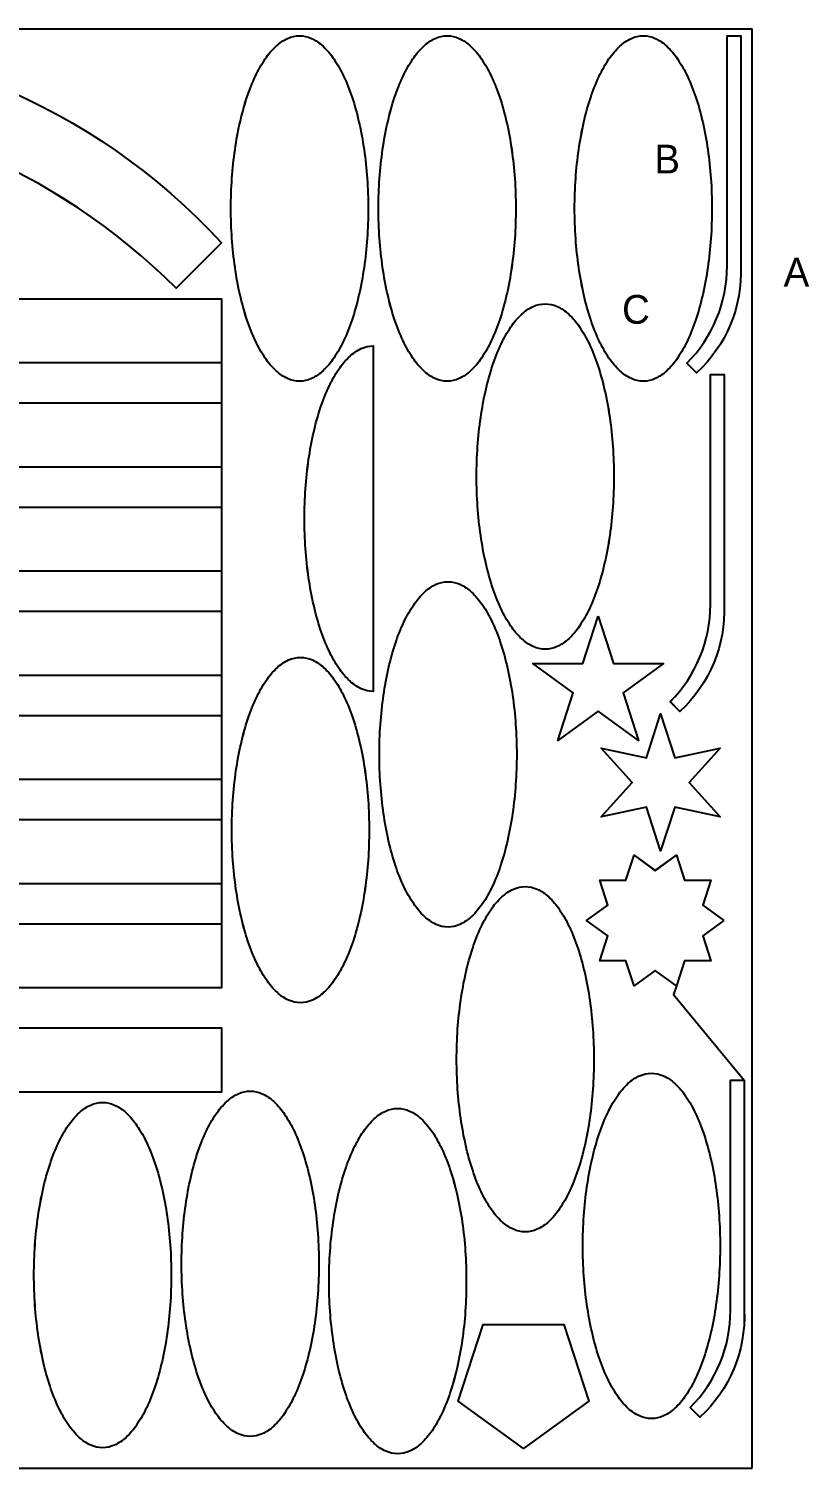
# Model space of a CAD drawing. Extents: x -15 to 2881, y 0 to 2050.
# Drawn here: x 1770 to 2881, y 0 to 2050 of the extents above; entities that cross this region are included whole.
import ezdxf

# ---------------------------------------------------------------- set-up
doc = ezdxf.new("R2010")
doc.units = 0
doc.header["$LTSCALE"] = 41
doc.styles.get("Standard").update_dxf_attribs({"font": 'txt', "height": 1})

msp = doc.modelspace()

# ---------------------------------------------------------------- linework, layer by layer
at = {"layer": 'BORDER_D0_T132.1_RK1_A0_W0_EM1'}
for points in [[(10, 2039.2), (1334.33, 2039.2, -0.220731), (2044.64, 1744.99), (1980.06, 1680.41, 0.198912), (1334.33, 1947.88), (10, 1947.88)], [(2784.04, 2040), (2784.04, 1712.08, -0.220731), (2721.06, 1560.03), (2707.24, 1573.85, 0.198912), (2764.49, 1712.08), (2764.49, 2040)], [(-14.7, 1868.36), (10, 1868.36), (74.57, 1932.94, 0.198912), (720.3, 1665.46), (2044.64, 1665.46), (2044.64, 1277.45), (720.3, 1277.45, -0.220731), (10, 1571.67), (74.57, 1636.24, 0.198912), (720.3, 1368.77), (2044.64, 1368.77), (2044.64, 980.76), (720.3, 980.76, -0.220731), (10, 1274.98), (74.57, 1339.55, 0.198912), (720.3, 1072.08), (2044.64, 1072.08), (2044.64, 684.07), (720.3, 684.07, -0.220731), (10, 978.28), (74.57, 1042.86, 0.198912), (720.3, 775.39), (2044.64, 775.39), (2044.64, 684.07)], [(2044.64, 1574.15), (720.3, 1574.15, -0.220731), (10, 1868.36)], [(2759.91, 780), (2729.7, 758.06), (2741.24, 722.55), (2703.91, 722.55), (2692.37, 687.04), (2688.28, 674.46), (2788.86, 552.65), (2788.86, 224.73, -0.220731), (2725.88, 72.68), (2712.05, 86.5, 0.198912), (2769.31, 224.73), (2769.31, 552.65)]]:
    msp.add_lwpolyline(points, format="xyb", dxfattribs=at)
for points in [[(2230.58, 1635.97, -0.02994), (2218.53, 1605.66, -0.039879), (2204.58, 1581.07, -0.056346), (2189.14, 1562.95, -0.081333), (2172.68, 1551.86, -0.106578), (2155.71, 1548.12, -0.106578), (2138.74, 1551.86, -0.081333), (2122.28, 1562.95, -0.056346), (2106.84, 1581.07, -0.039878), (2092.88, 1605.66, -0.02994), (2080.83, 1635.97, -0.023968), (2071.06, 1671.09, -0.020393), (2063.86, 1709.94, -0.01836), (2059.45, 1751.35, -0.017435), (2057.97, 1794.06, -0.017435), (2059.45, 1836.77, -0.01836), (2063.86, 1878.18, -0.020393), (2071.06, 1917.03, -0.023968), (2080.83, 1952.15, -0.02994), (2092.88, 1982.46, -0.039878), (2106.84, 2007.05, -0.056346), (2122.28, 2025.17, -0.081333), (2138.74, 2036.26, -0.106579), (2155.71, 2040, -0.106579), (2172.68, 2036.26, -0.081333), (2189.14, 2025.17, -0.056346), (2204.58, 2007.05, -0.039878), (2218.53, 1982.46, -0.02994), (2230.58, 1952.15, -0.023968), (2240.35, 1917.03, -0.020393), (2247.55, 1878.18, -0.01836), (2251.96, 1836.77, -0.017435), (2253.45, 1794.06, -0.017435), (2251.96, 1751.35, -0.01836), (2247.55, 1709.94, -0.020393), (2240.35, 1671.09, -0.023968), (2230.58, 1635.97)], [(2269.64, 1751.35, -0.017435), (2268.16, 1794.06, -0.017435), (2269.64, 1836.77, -0.01836), (2274.05, 1878.18, -0.020393), (2281.25, 1917.03, -0.023968), (2291.02, 1952.15, -0.02994), (2303.07, 1982.46, -0.039878), (2317.03, 2007.05, -0.056346), (2332.47, 2025.17, -0.081333), (2348.93, 2036.26, -0.106579), (2365.9, 2040, -0.10658), (2382.87, 2036.26, -0.081332), (2399.33, 2025.17, -0.056347), (2414.77, 2007.05, -0.039878), (2428.72, 1982.46, -0.02994), (2440.77, 1952.15, -0.023968), (2450.54, 1917.03, -0.020393), (2457.74, 1878.18, -0.01836), (2462.15, 1836.77, -0.017435), (2463.64, 1794.06, -0.017435), (2462.15, 1751.35, -0.01836), (2457.74, 1709.94, -0.020393), (2450.54, 1671.09, -0.023968), (2440.77, 1635.97, -0.029939), (2428.72, 1605.66, -0.039879), (2414.77, 1581.07, -0.056346), (2399.33, 1562.95, -0.081332), (2382.87, 1551.86, -0.10658), (2365.9, 1548.12, -0.106578), (2348.93, 1551.86, -0.081333), (2332.47, 1562.95, -0.056346), (2317.03, 1581.07, -0.039879), (2303.07, 1605.66, -0.02994), (2291.02, 1635.97, -0.023968), (2281.25, 1671.09, -0.020393), (2274.05, 1709.94, -0.01836), (2269.64, 1751.35)], [(2547.39, 1794.06, -0.017435), (2548.87, 1836.77, -0.01836), (2553.28, 1878.18, -0.020393), (2560.48, 1917.03, -0.023968), (2570.25, 1952.15, -0.02994), (2582.3, 1982.46, -0.039878), (2596.25, 2007.05, -0.056346), (2611.7, 2025.17, -0.081333), (2628.15, 2036.26, -0.106579), (2645.13, 2040, -0.106579), (2662.1, 2036.26, -0.081333), (2678.55, 2025.17, -0.056347), (2694, 2007.05, -0.039878), (2707.95, 1982.46, -0.02994), (2720, 1952.15, -0.023968), (2729.77, 1917.03, -0.020393), (2736.97, 1878.18, -0.01836), (2741.38, 1836.77, -0.017435), (2742.86, 1794.06, -0.017435), (2741.38, 1751.35, -0.01836), (2736.97, 1709.94, -0.020393), (2729.77, 1671.09, -0.023968), (2720, 1635.97, -0.02994), (2707.95, 1605.66, -0.039878), (2694, 1581.07, -0.056346), (2678.55, 1562.95, -0.081333), (2662.1, 1551.86, -0.106578), (2645.13, 1548.12, -0.106578), (2628.15, 1551.86, -0.081333), (2611.7, 1562.95, -0.056346), (2596.25, 1581.07, -0.039878), (2582.3, 1605.66, -0.02994), (2570.25, 1635.97, -0.023968), (2560.48, 1671.09, -0.020393), (2553.28, 1709.94, -0.01836), (2548.87, 1751.35, -0.017435), (2547.39, 1794.06)], [(2044.64, 1425.8), (720.3, 1425.8, -0.220731), (10, 1720.01), (74.57, 1784.59, 0.198912), (720.3, 1517.12), (2044.64, 1517.12), (2044.64, 1425.8)], [(2522.48, 1654.56, -0.081333), (2538.94, 1643.47, -0.056346), (2554.38, 1625.35, -0.039878), (2568.33, 1600.76, -0.02994), (2580.38, 1570.44, -0.023968), (2590.15, 1535.33, -0.020393), (2597.35, 1496.47, -0.01836), (2601.76, 1455.06, -0.017435), (2603.25, 1412.36, -0.017435), (2601.76, 1369.65, -0.01836), (2597.35, 1328.24, -0.020393), (2590.15, 1289.39, -0.023968), (2580.38, 1254.27, -0.029939), (2568.33, 1223.96, -0.039878), (2554.38, 1199.37, -0.056346), (2538.94, 1181.25, -0.081333), (2522.48, 1170.15, -0.106579), (2505.51, 1166.42, -0.10658), (2488.53, 1170.15, -0.081333), (2472.08, 1181.25, -0.056346), (2456.64, 1199.37, -0.039878), (2442.68, 1223.96, -0.02994), (2430.63, 1254.27, -0.023968), (2420.86, 1289.39, -0.020393), (2413.66, 1328.24, -0.01836), (2409.25, 1369.65, -0.017435), (2407.77, 1412.36, -0.017435), (2409.25, 1455.06, -0.01836), (2413.66, 1496.47, -0.020393), (2420.86, 1535.33, -0.023968), (2430.63, 1570.44, -0.02994), (2442.68, 1600.76, -0.039878), (2456.64, 1625.35, -0.056346), (2472.08, 1643.47, -0.081333), (2488.53, 1654.56, -0.10658), (2505.51, 1658.3, -0.106578), (2522.48, 1654.56)], [(2260.53, 1598.27), (2260.53, 1106.39, -0.106578), (2243.56, 1110.13, -0.081333), (2227.1, 1121.22, -0.056346), (2211.66, 1139.34, -0.039878), (2197.71, 1163.93, -0.02994), (2185.66, 1194.24, -0.023968), (2175.89, 1229.36, -0.020393), (2168.69, 1268.21, -0.01836), (2164.28, 1309.62, -0.017435), (2162.79, 1352.33, -0.017435), (2164.28, 1395.04, -0.01836), (2168.69, 1436.44, -0.020393), (2175.89, 1475.3, -0.023968), (2185.66, 1510.42, -0.02994), (2197.71, 1540.73, -0.039878), (2211.66, 1565.32, -0.056346), (2227.1, 1583.44, -0.081333), (2243.56, 1594.53, -0.106579), (2260.53, 1598.27)], [(2760.31, 1557.84), (2760.31, 1229.92, -0.220731), (2697.33, 1077.87), (2683.5, 1091.69, 0.198912), (2740.76, 1229.92), (2740.76, 1557.84), (2760.31, 1557.84)], [(2044.64, 1129.1), (720.3, 1129.1, -0.220731), (10, 1423.32), (74.57, 1487.89, 0.198912), (720.3, 1220.42), (2044.64, 1220.42), (2044.64, 1129.1)], [(2282.51, 893.68, -0.020393), (2275.3, 932.54, -0.01836), (2270.9, 973.95, -0.017435), (2269.41, 1016.66, -0.017435), (2270.9, 1059.36, -0.01836), (2275.3, 1100.77, -0.020393), (2282.51, 1139.63, -0.023968), (2292.28, 1174.74, -0.02994), (2304.32, 1205.06, -0.039878), (2318.28, 1229.65, -0.056346), (2333.72, 1247.76, -0.081333), (2350.18, 1258.86, -0.106579), (2367.15, 1262.59, -0.10658), (2384.12, 1258.86, -0.081333), (2400.58, 1247.76, -0.056346), (2416.02, 1229.65, -0.039878), (2429.98, 1205.06, -0.02994), (2442.02, 1174.74, -0.023968), (2451.8, 1139.63, -0.020393), (2459, 1100.77, -0.01836), (2463.41, 1059.36, -0.017435), (2464.89, 1016.66, -0.017435), (2463.41, 973.95, -0.01836), (2459, 932.54, -0.020393), (2451.8, 893.68, -0.023968), (2442.02, 858.57, -0.02994), (2429.98, 828.25, -0.039879), (2416.02, 803.66, -0.056346), (2400.58, 785.55, -0.081333), (2384.12, 774.45, -0.10658), (2367.15, 770.72, -0.106579), (2350.18, 774.45, -0.081333), (2333.72, 785.55, -0.056346), (2318.28, 803.66, -0.039878), (2304.32, 828.25, -0.02994), (2292.28, 858.57, -0.023968), (2282.51, 893.68)], [(2044.64, 832.41), (720.3, 832.41, -0.220731), (10, 1126.63), (74.57, 1191.2, 0.198912), (720.3, 923.73), (2044.64, 923.73), (2044.64, 832.41)], [(2174.05, 666.68, -0.10658), (2157.08, 662.94, -0.106579), (2140.1, 666.68, -0.081333), (2123.65, 677.77, -0.056346), (2108.21, 695.89, -0.039878), (2094.25, 720.48, -0.02994), (2082.2, 750.79, -0.023968), (2072.43, 785.91, -0.020393), (2065.23, 824.76, -0.01836), (2060.82, 866.17, -0.017435), (2059.34, 908.88, -0.017435), (2060.82, 951.59, -0.01836), (2065.23, 993, -0.020393), (2072.43, 1031.85, -0.023968), (2082.2, 1066.97, -0.02994), (2094.25, 1097.28, -0.039878), (2108.21, 1121.87, -0.056346), (2123.65, 1139.99, -0.081333), (2140.1, 1151.08, -0.106578), (2157.08, 1154.82, -0.10658), (2174.05, 1151.08, -0.081333), (2190.51, 1139.99, -0.056346), (2205.95, 1121.87, -0.039878), (2219.9, 1097.28, -0.029939), (2231.95, 1066.97, -0.023968), (2241.72, 1031.85, -0.020393), (2248.92, 993, -0.01836), (2253.33, 951.59, -0.017435), (2254.82, 908.88, -0.017435), (2253.33, 866.17, -0.01836), (2248.92, 824.76, -0.020393), (2241.72, 785.91, -0.023968), (2231.95, 750.79, -0.02994), (2219.9, 720.48, -0.039878), (2205.95, 695.89, -0.056346), (2190.51, 677.77, -0.081333), (2174.05, 666.68)], [(2044.64, 535.72), (720.3, 535.72, -0.220731), (10, 829.94), (74.57, 894.51, 0.198912), (720.3, 627.04), (2044.64, 627.04), (2044.64, 535.72)], [(2428.23, 369.45, -0.039878), (2414.27, 394.03, -0.029939), (2402.23, 424.35, -0.023968), (2392.46, 459.46, -0.020393), (2385.25, 498.32, -0.01836), (2380.84, 539.73, -0.017435), (2379.36, 582.43, -0.017435), (2380.84, 625.14, -0.01836), (2385.25, 666.55, -0.020393), (2392.46, 705.41, -0.023968), (2402.23, 740.52, -0.029939), (2414.27, 770.84, -0.039878), (2428.23, 795.42, -0.056346), (2443.67, 813.54, -0.081333), (2460.13, 824.64, -0.10658), (2477.1, 828.38, -0.106578), (2494.07, 824.64, -0.081333), (2510.53, 813.54, -0.056346), (2525.97, 795.42, -0.039878), (2539.93, 770.84, -0.02994), (2551.97, 740.52, -0.023968), (2561.75, 705.41, -0.020393), (2568.95, 666.55, -0.01836), (2573.35, 625.14, -0.017435), (2574.84, 582.43, -0.017435), (2573.35, 539.73, -0.01836), (2568.95, 498.32, -0.020393), (2561.75, 459.46, -0.023968), (2551.97, 424.35, -0.029939), (2539.93, 394.03, -0.039878), (2525.97, 369.45, -0.056346), (2510.53, 351.33, -0.081333), (2494.07, 340.23, -0.106579), (2477.1, 336.49, -0.10658), (2460.13, 340.23, -0.081333), (2443.67, 351.33, -0.056346), (2428.23, 369.45)], [(2673.77, 558.84, -0.081333), (2690.23, 547.74, -0.056346), (2705.67, 529.62, -0.039878), (2719.62, 505.03, -0.029939), (2731.67, 474.72, -0.023968), (2741.44, 439.6, -0.020393), (2748.64, 400.75, -0.01836), (2753.05, 359.34, -0.017435), (2754.54, 316.63, -0.017435), (2753.05, 273.92, -0.01836), (2748.64, 232.52, -0.020393), (2741.44, 193.66, -0.023968), (2731.67, 158.54, -0.02994), (2719.62, 128.23, -0.039878), (2705.67, 103.64, -0.056346), (2690.23, 85.52, -0.081333), (2673.77, 74.43, -0.106579), (2656.8, 70.69, -0.10658), (2639.83, 74.43, -0.081333), (2623.37, 85.52, -0.056346), (2607.93, 103.64, -0.039878), (2593.97, 128.23, -0.029939), (2581.93, 158.54, -0.023968), (2572.15, 193.66, -0.020393), (2564.95, 232.52, -0.01836), (2560.54, 273.92, -0.017435), (2559.06, 316.63, -0.017435), (2560.54, 359.34, -0.01836), (2564.95, 400.75, -0.020393), (2572.15, 439.6, -0.023968), (2581.93, 474.72, -0.029939), (2593.97, 505.03, -0.039878), (2607.93, 529.62, -0.056346), (2623.37, 547.74, -0.081333), (2639.83, 558.84, -0.10658), (2656.8, 562.57, -0.106579), (2673.77, 558.84)], [(2000.87, 168.15, -0.020393), (1993.67, 207, -0.01836), (1989.26, 248.41, -0.017435), (1987.78, 291.12, -0.017435), (1989.26, 333.82, -0.01836), (1993.67, 375.23, -0.020393), (2000.87, 414.09, -0.023968), (2010.64, 449.2, -0.02994), (2022.69, 479.52, -0.039878), (2036.65, 504.11, -0.056346), (2052.09, 522.22, -0.081333), (2068.54, 533.32, -0.10658), (2085.52, 537.06, -0.106578), (2102.49, 533.32, -0.081333), (2118.95, 522.22, -0.056346), (2134.39, 504.11, -0.039878), (2148.34, 479.52, -0.029939), (2160.39, 449.2, -0.023968), (2170.16, 414.09, -0.020393), (2177.36, 375.23, -0.01836), (2181.77, 333.82, -0.017435), (2183.26, 291.12, -0.017435), (2181.77, 248.41, -0.01836), (2177.36, 207, -0.020393), (2170.16, 168.15, -0.023968), (2160.39, 133.03, -0.02994), (2148.34, 102.72, -0.039878), (2134.39, 78.13, -0.056346), (2118.95, 60.01, -0.081333), (2102.49, 48.91, -0.106579), (2085.52, 45.18, -0.10658), (2068.54, 48.91, -0.081333), (2052.09, 60.01, -0.056346), (2036.65, 78.13, -0.039878), (2022.69, 102.72, -0.02994), (2010.64, 133.03, -0.023968), (2000.87, 168.15)], [(1779.08, 232.35, -0.017435), (1777.6, 275.06, -0.017435), (1779.08, 317.77, -0.01836), (1783.49, 359.18, -0.020393), (1790.69, 398.03, -0.023968), (1800.46, 433.15, -0.02994), (1812.51, 463.46, -0.039878), (1826.47, 488.05, -0.056346), (1841.91, 506.17, -0.081333), (1858.36, 517.27, -0.106579), (1875.34, 521, -0.106579), (1892.31, 517.27, -0.081333), (1908.77, 506.17, -0.056347), (1924.21, 488.05, -0.039878), (1938.16, 463.46, -0.02994), (1950.21, 433.15, -0.023968), (1959.98, 398.03, -0.020393), (1967.18, 359.18, -0.01836), (1971.59, 317.77, -0.017435), (1973.08, 275.06, -0.017435), (1971.59, 232.35, -0.01836), (1967.18, 190.95, -0.020393), (1959.98, 152.09, -0.023968), (1950.21, 116.97, -0.02994), (1938.16, 86.66, -0.039878), (1924.21, 62.07, -0.056346), (1908.77, 43.95, -0.081333), (1892.31, 32.86, -0.106579), (1875.34, 29.12, -0.106579), (1858.36, 32.86, -0.081333), (1841.91, 43.95, -0.056346), (1826.47, 62.07, -0.039878), (1812.51, 86.66, -0.02994), (1800.46, 116.97, -0.023968), (1790.69, 152.09, -0.020393), (1783.49, 190.95, -0.01836), (1779.08, 232.35)], [(2210.82, 143.47, -0.020393), (2203.62, 182.32, -0.01836), (2199.21, 223.73, -0.017435), (2197.72, 266.44, -0.017435), (2199.21, 309.15, -0.01836), (2203.62, 350.56, -0.020393), (2210.82, 389.41, -0.023968), (2220.59, 424.53, -0.029939), (2232.64, 454.84, -0.039878), (2246.59, 479.43, -0.056346), (2262.03, 497.55, -0.081333), (2278.49, 508.64, -0.106579), (2295.46, 512.38, -0.10658), (2312.44, 508.64, -0.081333), (2328.89, 497.55, -0.056346), (2344.33, 479.43, -0.039878), (2358.29, 454.84, -0.029939), (2370.34, 424.53, -0.023968), (2380.11, 389.41, -0.020393), (2387.31, 350.56, -0.01836), (2391.72, 309.15, -0.017435), (2393.2, 266.44, -0.017435), (2391.72, 223.73, -0.01836), (2387.31, 182.32, -0.020393), (2380.11, 143.47, -0.023968), (2370.34, 108.35, -0.02994), (2358.29, 78.04, -0.039878), (2344.33, 53.45, -0.056346), (2328.89, 35.33, -0.081333), (2312.44, 24.24, -0.10658), (2295.46, 20.5, -0.106579), (2278.49, 24.24, -0.081333), (2262.03, 35.33, -0.056346), (2246.59, 53.45, -0.039878), (2232.64, 78.04, -0.029939), (2220.59, 108.35, -0.023968), (2210.82, 143.47)]]:
    msp.add_lwpolyline(points, format="xyb", close=True, dxfattribs=at)
for points in [[(2764.49, 2040), (2784.04, 2040)], [(2638.43, 1036.59), (2580.98, 1078.33), (2523.53, 1036.59), (2545.47, 1104.13), (2488.02, 1145.87), (2559.03, 1145.87), (2580.98, 1213.41)], [(2580.98, 1213.41), (2602.92, 1145.87), (2673.94, 1145.87), (2616.49, 1104.13), (2638.43, 1036.59)], [(2692.37, 687.04), (2662.17, 708.99), (2631.96, 687.04), (2620.43, 722.55), (2583.09, 722.55), (2594.63, 758.06), (2564.43, 780), (2594.63, 801.94), (2583.09, 837.45), (2620.43, 837.45), (2631.96, 872.96), (2662.17, 851.01), (2692.37, 872.96), (2703.91, 837.45), (2741.24, 837.45), (2729.7, 801.94), (2759.91, 780)], [(2769.31, 552.65), (2788.86, 552.65)], [(2532.09, 204.84), (2567.6, 95.56), (2474.65, 28.02), (2381.69, 95.56), (2417.2, 204.84)], [(2417.2, 204.84), (2532.09, 204.84)]]:
    msp.add_lwpolyline(points, dxfattribs=at)
msp.add_lwpolyline([(2754.45, 927.91), (2690.07, 941.68), (2669.8, 879.04), (2649.53, 941.68), (2585.16, 927.91), (2629.27, 976.78), (2585.16, 1025.65), (2649.53, 1011.89), (2669.8, 1074.52), (2690.07, 1011.89), (2754.45, 1025.65), (2710.33, 976.78), (2754.45, 927.91)], close=True, dxfattribs=at)
at = {"layer": 'BORDER_D0_T132_RK1_A0_W0_EM1_RI1_ID0006'}
msp.add_lwpolyline([(2759.91, 780.01), (2729.71, 758.06), (2741.24, 722.56), (2703.91, 722.56), (2692.37, 687.05), (2662.17, 708.99), (2631.97, 687.05), (2620.43, 722.56), (2583.1, 722.56), (2594.63, 758.06), (2564.43, 780.01), (2594.63, 801.95), (2583.1, 837.46), (2620.43, 837.46), (2631.97, 872.96), (2662.17, 851.02), (2692.37, 872.96), (2703.91, 837.46), (2741.24, 837.46), (2729.71, 801.95), (2759.91, 780.01)], close=True, dxfattribs=at)
at = {"layer": 'BORDER_D0_T132_RK1_A0_W0_EM1_RI1_ID0007'}
msp.add_lwpolyline([(2580.97, 1213.4), (2602.92, 1145.87), (2673.93, 1145.87), (2616.48, 1104.13), (2638.42, 1036.59), (2580.97, 1078.33), (2523.52, 1036.59), (2545.47, 1104.13), (2488.02, 1145.87), (2559.03, 1145.87), (2580.97, 1213.4)], close=True, dxfattribs=at)
at = {"layer": 'BORDER_D0_T132_RK1_A0_W0_EM1_RI1_ID0009'}
msp.add_lwpolyline([(2669.8, 879.04), (2649.54, 941.68), (2585.16, 927.91), (2629.27, 976.78), (2585.16, 1025.65), (2649.54, 1011.88), (2669.8, 1074.52), (2690.07, 1011.88), (2754.44, 1025.65), (2710.34, 976.78), (2754.44, 927.91), (2690.07, 941.68), (2669.8, 879.04)], close=True, dxfattribs=at)
at = {"layer": 'BORDER_D0_T132_RK1_A0_W0_EM1_RI1_ID0018'}
for points in [[(2155.71, 2040, -0.106572), (2172.68, 2036.26, -0.081329), (2189.14, 2025.17, -0.056348), (2204.58, 2007.05, -0.039882), (2218.54, 1982.46, -0.029934), (2230.58, 1952.15, -0.02397), (2240.35, 1917.03, -0.020392), (2247.56, 1878.18, -0.01836), (2251.96, 1836.77, -0.017437), (2253.45, 1794.06, -0.017437), (2251.96, 1751.35, -0.01836), (2247.56, 1709.94, -0.020392), (2240.35, 1671.09, -0.02397), (2230.58, 1635.97, -0.029934), (2218.54, 1605.66, -0.039882), (2204.58, 1581.07, -0.056349), (2189.14, 1562.95, -0.081329), (2172.68, 1551.86, -0.106572), (2155.71, 1548.12, -0.106572), (2138.74, 1551.86, -0.081329), (2122.28, 1562.95, -0.056348), (2106.84, 1581.07, -0.039883), (2092.88, 1605.66, -0.029934), (2080.84, 1635.97, -0.02397), (2071.07, 1671.09, -0.020392), (2063.86, 1709.94, -0.01836), (2059.46, 1751.35, -0.017437), (2057.97, 1794.06, -0.017436), (2059.46, 1836.77, -0.01836), (2063.86, 1878.18, -0.020392), (2071.07, 1917.03, -0.02397), (2080.84, 1952.15, -0.029934), (2092.88, 1982.46, -0.039883), (2106.84, 2007.05, -0.056348), (2122.28, 2025.17, -0.081329), (2138.74, 2036.26, -0.106572), (2155.71, 2040)], [(2365.9, 2040, -0.106572), (2382.87, 2036.26, -0.081329), (2399.33, 2025.17, -0.056348), (2414.77, 2007.05, -0.039882), (2428.73, 1982.46, -0.029934), (2440.77, 1952.15, -0.02397), (2450.54, 1917.03, -0.020392), (2457.75, 1878.18, -0.01836), (2462.15, 1836.77, -0.017437), (2463.64, 1794.06, -0.017437), (2462.15, 1751.35, -0.01836), (2457.75, 1709.94, -0.020392), (2450.54, 1671.09, -0.02397), (2440.77, 1635.97, -0.029934), (2428.73, 1605.66, -0.039882), (2414.77, 1581.07, -0.056349), (2399.33, 1562.95, -0.081329), (2382.87, 1551.86, -0.106572), (2365.9, 1548.12, -0.106572), (2348.93, 1551.86, -0.081329), (2332.47, 1562.95, -0.056348), (2317.03, 1581.07, -0.039883), (2303.07, 1605.66, -0.029934), (2291.03, 1635.97, -0.02397), (2281.26, 1671.09, -0.020392), (2274.05, 1709.94, -0.01836), (2269.65, 1751.35, -0.017437), (2268.16, 1794.06, -0.017436), (2269.65, 1836.77, -0.01836), (2274.05, 1878.18, -0.020392), (2281.26, 1917.03, -0.02397), (2291.03, 1952.15, -0.029934), (2303.07, 1982.46, -0.039883), (2317.03, 2007.05, -0.056348), (2332.47, 2025.17, -0.081329), (2348.93, 2036.26, -0.106572), (2365.9, 2040)], [(2645.13, 2040, -0.106572), (2662.1, 2036.26, -0.081329), (2678.56, 2025.17, -0.056348), (2694, 2007.05, -0.039882), (2707.96, 1982.46, -0.029934), (2720, 1952.15, -0.02397), (2729.77, 1917.03, -0.020392), (2736.98, 1878.18, -0.01836), (2741.38, 1836.77, -0.017437), (2742.87, 1794.06, -0.017437), (2741.38, 1751.35, -0.01836), (2736.98, 1709.94, -0.020392), (2729.77, 1671.09, -0.02397), (2720, 1635.97, -0.029934), (2707.96, 1605.66, -0.039882), (2694, 1581.07, -0.056349), (2678.56, 1562.95, -0.081329), (2662.1, 1551.86, -0.106572), (2645.13, 1548.12, -0.106572), (2628.16, 1551.86, -0.081329), (2611.7, 1562.95, -0.056348), (2596.26, 1581.07, -0.039883), (2582.3, 1605.66, -0.029934), (2570.26, 1635.97, -0.02397), (2560.49, 1671.09, -0.020392), (2553.28, 1709.94, -0.01836), (2548.88, 1751.35, -0.017437), (2547.39, 1794.06, -0.017436), (2548.88, 1836.77, -0.01836), (2553.28, 1878.18, -0.020392), (2560.49, 1917.03, -0.02397), (2570.26, 1952.15, -0.029934), (2582.3, 1982.46, -0.039883), (2596.26, 2007.05, -0.056348), (2611.7, 2025.17, -0.081329), (2628.16, 2036.26, -0.106572), (2645.13, 2040)], [(2505.51, 1658.3, -0.106572), (2522.48, 1654.56, -0.081329), (2538.94, 1643.47, -0.056349), (2554.38, 1625.35, -0.039882), (2568.34, 1600.76, -0.029934), (2580.38, 1570.45, -0.02397), (2590.15, 1535.33, -0.020392), (2597.36, 1496.48, -0.01836), (2601.76, 1455.07, -0.017437), (2603.25, 1412.36, -0.017437), (2601.76, 1369.65, -0.01836), (2597.36, 1328.24, -0.020392), (2590.15, 1289.39, -0.02397), (2580.38, 1254.27, -0.029934), (2568.34, 1223.96, -0.039882), (2554.38, 1199.37, -0.056349), (2538.94, 1181.25, -0.081329), (2522.48, 1170.16, -0.106572), (2505.51, 1166.42, -0.106572), (2488.54, 1170.16, -0.081329), (2472.08, 1181.25, -0.056348), (2456.64, 1199.37, -0.039883), (2442.68, 1223.96, -0.029934), (2430.64, 1254.27, -0.02397), (2420.87, 1289.39, -0.020392), (2413.66, 1328.24, -0.01836), (2409.26, 1369.65, -0.017437), (2407.77, 1412.36, -0.017436), (2409.26, 1455.07, -0.01836), (2413.66, 1496.48, -0.020392), (2420.87, 1535.33, -0.02397), (2430.64, 1570.45, -0.029934), (2442.68, 1600.76, -0.039883), (2456.64, 1625.35, -0.056348), (2472.08, 1643.47, -0.081329), (2488.54, 1654.56, -0.106572), (2505.51, 1658.3)], [(2367.15, 1262.6, -0.106572), (2384.12, 1258.86, -0.081329), (2400.58, 1247.77, -0.056349), (2416.02, 1229.65, -0.039882), (2429.98, 1205.06, -0.029934), (2442.02, 1174.75, -0.02397), (2451.79, 1139.63, -0.020392), (2459, 1100.78, -0.01836), (2463.4, 1059.37, -0.017437), (2464.89, 1016.66, -0.017437), (2463.4, 973.95, -0.01836), (2459, 932.54, -0.020392), (2451.79, 893.69, -0.02397), (2442.02, 858.57, -0.029934), (2429.98, 828.26, -0.039882), (2416.02, 803.67, -0.056349), (2400.58, 785.55, -0.081329), (2384.12, 774.46, -0.106572), (2367.15, 770.72, -0.106572), (2350.18, 774.46, -0.081329), (2333.72, 785.55, -0.056348), (2318.28, 803.67, -0.039883), (2304.32, 828.26, -0.029934), (2292.28, 858.57, -0.02397), (2282.51, 893.69, -0.020392), (2275.3, 932.54, -0.01836), (2270.9, 973.95, -0.017437), (2269.41, 1016.66, -0.017437), (2270.9, 1059.37, -0.01836), (2275.3, 1100.78, -0.020392), (2282.51, 1139.63, -0.02397), (2292.28, 1174.75, -0.029934), (2304.32, 1205.06, -0.039883), (2318.28, 1229.65, -0.056349), (2333.72, 1247.77, -0.081329), (2350.18, 1258.86, -0.106572), (2367.15, 1262.6)], [(2157.08, 1154.82, -0.106572), (2174.05, 1151.08, -0.081329), (2190.51, 1139.99, -0.056349), (2205.95, 1121.87, -0.039882), (2219.91, 1097.28, -0.029934), (2231.95, 1066.97, -0.02397), (2241.72, 1031.85, -0.020392), (2248.93, 993, -0.01836), (2253.33, 951.59, -0.017437), (2254.82, 908.88, -0.017437), (2253.33, 866.17, -0.01836), (2248.93, 824.76, -0.020392), (2241.72, 785.91, -0.02397), (2231.95, 750.79, -0.029934), (2219.91, 720.48, -0.039882), (2205.95, 695.89, -0.056349), (2190.51, 677.77, -0.081329), (2174.05, 666.68, -0.106572), (2157.08, 662.94, -0.106572), (2140.11, 666.68, -0.081329), (2123.65, 677.77, -0.056348), (2108.21, 695.89, -0.039883), (2094.25, 720.48, -0.029934), (2082.21, 750.79, -0.02397), (2072.44, 785.91, -0.020392), (2065.23, 824.76, -0.01836), (2060.83, 866.17, -0.017436), (2059.34, 908.88, -0.017437), (2060.83, 951.59, -0.01836), (2065.23, 993, -0.020392), (2072.44, 1031.85, -0.02397), (2082.21, 1066.97, -0.029934), (2094.25, 1097.28, -0.039883), (2108.21, 1121.87, -0.056348), (2123.65, 1139.99, -0.081329), (2140.11, 1151.08, -0.106572), (2157.08, 1154.82)], [(2477.1, 828.38, -0.106572), (2494.07, 824.64, -0.081329), (2510.53, 813.55, -0.056349), (2525.97, 795.43, -0.039882), (2539.93, 770.84, -0.029934), (2551.97, 740.53, -0.02397), (2561.74, 705.41, -0.020392), (2568.95, 666.56, -0.01836), (2573.35, 625.15, -0.017437), (2574.84, 582.44, -0.017437), (2573.35, 539.73, -0.01836), (2568.95, 498.32, -0.020392), (2561.74, 459.47, -0.02397), (2551.97, 424.35, -0.029934), (2539.93, 394.04, -0.039882), (2525.97, 369.45, -0.056349), (2510.53, 351.33, -0.081329), (2494.07, 340.24, -0.106572), (2477.1, 336.5, -0.106572), (2460.13, 340.24, -0.081329), (2443.67, 351.33, -0.056348), (2428.23, 369.45, -0.039883), (2414.27, 394.04, -0.029934), (2402.23, 424.35, -0.02397), (2392.46, 459.47, -0.020392), (2385.25, 498.32, -0.01836), (2380.85, 539.73, -0.017437), (2379.36, 582.44, -0.017437), (2380.85, 625.15, -0.01836), (2385.25, 666.56, -0.020392), (2392.46, 705.41, -0.02397), (2402.23, 740.53, -0.029934), (2414.27, 770.84, -0.039883), (2428.23, 795.43, -0.056348), (2443.67, 813.55, -0.081329), (2460.13, 824.64, -0.106572), (2477.1, 828.38)], [(2656.8, 562.57, -0.106572), (2673.77, 558.83, -0.081329), (2690.23, 547.74, -0.056349), (2705.67, 529.62, -0.039882), (2719.63, 505.03, -0.029934), (2731.67, 474.72, -0.02397), (2741.44, 439.6, -0.020392), (2748.65, 400.75, -0.01836), (2753.05, 359.34, -0.017437), (2754.54, 316.63, -0.017437), (2753.05, 273.92, -0.01836), (2748.65, 232.51, -0.020392), (2741.44, 193.66, -0.02397), (2731.67, 158.54, -0.029934), (2719.63, 128.23, -0.039882), (2705.67, 103.64, -0.056349), (2690.23, 85.52, -0.081329), (2673.77, 74.43, -0.106572), (2656.8, 70.69, -0.106572), (2639.83, 74.43, -0.081329), (2623.37, 85.52, -0.056348), (2607.93, 103.64, -0.039883), (2593.97, 128.23, -0.029934), (2581.93, 158.54, -0.02397), (2572.16, 193.66, -0.020392), (2564.95, 232.51, -0.01836), (2560.55, 273.92, -0.017436), (2559.06, 316.63, -0.017437), (2560.55, 359.34, -0.01836), (2564.95, 400.75, -0.020392), (2572.16, 439.6, -0.02397), (2581.93, 474.72, -0.029934), (2593.97, 505.03, -0.039883), (2607.93, 529.62, -0.056348), (2623.37, 547.74, -0.081329), (2639.83, 558.83, -0.106572), (2656.8, 562.57)], [(2085.52, 537.06, -0.106572), (2102.49, 533.32, -0.081329), (2118.95, 522.23, -0.056349), (2134.39, 504.11, -0.039882), (2148.35, 479.52, -0.029934), (2160.39, 449.21, -0.02397), (2170.16, 414.09, -0.020392), (2177.37, 375.24, -0.01836), (2181.77, 333.83, -0.017437), (2183.26, 291.12, -0.017437), (2181.77, 248.41, -0.01836), (2177.37, 207, -0.020392), (2170.16, 168.15, -0.02397), (2160.39, 133.03, -0.029934), (2148.35, 102.72, -0.039882), (2134.39, 78.13, -0.056349), (2118.95, 60.01, -0.081329), (2102.49, 48.92, -0.106572), (2085.52, 45.18, -0.106572), (2068.55, 48.92, -0.081329), (2052.09, 60.01, -0.056349), (2036.65, 78.13, -0.039882), (2022.69, 102.72, -0.029934), (2010.65, 133.03, -0.02397), (2000.88, 168.15, -0.020392), (1993.67, 207, -0.01836), (1989.27, 248.41, -0.017436), (1987.78, 291.12, -0.017437), (1989.27, 333.83, -0.01836), (1993.67, 375.24, -0.020392), (2000.88, 414.09, -0.02397), (2010.65, 449.21, -0.029934), (2022.69, 479.52, -0.039882), (2036.65, 504.11, -0.056349), (2052.09, 522.23, -0.081329), (2068.55, 533.32, -0.106572), (2085.52, 537.06)], [(1875.34, 521, -0.106572), (1892.31, 517.26, -0.08133), (1908.77, 506.17, -0.056348), (1924.21, 488.05, -0.039882), (1938.17, 463.46, -0.029934), (1950.21, 433.15, -0.02397), (1959.98, 398.03, -0.020392), (1967.19, 359.18, -0.01836), (1971.59, 317.77, -0.017437), (1973.08, 275.06, -0.017437), (1971.59, 232.35, -0.01836), (1967.19, 190.94, -0.020392), (1959.98, 152.09, -0.02397), (1950.21, 116.97, -0.029934), (1938.17, 86.66, -0.039882), (1924.21, 62.07, -0.056348), (1908.77, 43.95, -0.08133), (1892.31, 32.86, -0.106572), (1875.34, 29.12, -0.106572), (1858.37, 32.86, -0.08133), (1841.91, 43.95, -0.056348), (1826.47, 62.07, -0.039882), (1812.51, 86.66, -0.029934), (1800.47, 116.97, -0.02397), (1790.7, 152.09, -0.020392), (1783.49, 190.94, -0.01836), (1779.09, 232.35, -0.017436), (1777.6, 275.06, -0.017437), (1779.09, 317.77, -0.01836), (1783.49, 359.18, -0.020392), (1790.7, 398.03, -0.02397), (1800.47, 433.15, -0.029934), (1812.51, 463.46, -0.039882), (1826.47, 488.05, -0.056348), (1841.91, 506.17, -0.08133), (1858.37, 517.26, -0.106572), (1875.34, 521)], [(2295.46, 512.38, -0.106572), (2312.43, 508.64, -0.081329), (2328.89, 497.55, -0.056349), (2344.33, 479.43, -0.039882), (2358.29, 454.84, -0.029934), (2370.33, 424.53, -0.02397), (2380.1, 389.41, -0.020392), (2387.31, 350.56, -0.01836), (2391.71, 309.15, -0.017437), (2393.2, 266.44, -0.017437), (2391.71, 223.73, -0.01836), (2387.31, 182.32, -0.020392), (2380.1, 143.47, -0.02397), (2370.33, 108.35, -0.029934), (2358.29, 78.04, -0.039882), (2344.33, 53.45, -0.056349), (2328.89, 35.33, -0.081329), (2312.43, 24.24, -0.106572), (2295.46, 20.5, -0.106572), (2278.49, 24.24, -0.081329), (2262.03, 35.33, -0.056348), (2246.59, 53.45, -0.039883), (2232.63, 78.04, -0.029934), (2220.59, 108.35, -0.02397), (2210.82, 143.47, -0.020392), (2203.61, 182.32, -0.01836), (2199.21, 223.73, -0.017436), (2197.72, 266.44, -0.017437), (2199.21, 309.15, -0.01836), (2203.61, 350.56, -0.020392), (2210.82, 389.41, -0.02397), (2220.59, 424.53, -0.029934), (2232.63, 454.84, -0.039883), (2246.59, 479.43, -0.056348), (2262.03, 497.55, -0.081329), (2278.49, 508.64, -0.106572), (2295.46, 512.38)]]:
    msp.add_lwpolyline(points, format="xyb", close=True, dxfattribs=at)
at = {"layer": 'BORDER_D0_T132_RK1_A0_W0_EM1_RI1_ID0020'}
msp.add_lwpolyline([(2260.53, 1352.33), (2260.53, 1106.39, -0.106572), (2243.56, 1110.13, -0.081329), (2227.1, 1121.22, -0.056348), (2211.66, 1139.34, -0.039883), (2197.7, 1163.93, -0.029934), (2185.66, 1194.24, -0.02397), (2175.89, 1229.36, -0.020392), (2168.68, 1268.21, -0.01836), (2164.28, 1309.62, -0.017437), (2162.79, 1352.33, -0.017436), (2164.28, 1395.04, -0.01836), (2168.68, 1436.45, -0.020392), (2175.89, 1475.3, -0.02397), (2185.66, 1510.42, -0.029934), (2197.7, 1540.73, -0.039883), (2211.66, 1565.32, -0.056348), (2227.1, 1583.44, -0.081329), (2243.56, 1594.53, -0.106572), (2260.53, 1598.27), (2260.53, 1352.33)], format="xyb", close=True, dxfattribs=at)
at = {"layer": 'BORDER_D0_T132_RK1_A0_W0_EM1_RI1_ID0025'}
msp.add_lwpolyline([(2474.65, 28.02), (2381.69, 95.55), (2417.2, 204.83), (2532.1, 204.83), (2567.6, 95.55), (2474.65, 28.02)], close=True, dxfattribs=at)
at = {"layer": 'BORDER_D0_T132_RK1_A0_W0_EM1_RI1_ID0028'}
for points in [[(2764.49, 1712.08), (2764.49, 2040), (2784.04, 2040), (2784.04, 1712.08, -0.220734), (2721.06, 1560.03), (2707.24, 1573.86, 0.198903), (2764.49, 1712.08)], [(2740.76, 1229.92), (2740.76, 1557.84), (2760.31, 1557.84), (2760.31, 1229.92, -0.220734), (2697.33, 1077.87), (2683.51, 1091.7, 0.198903), (2740.76, 1229.92)], [(2769.3, 224.73), (2769.3, 552.65), (2788.85, 552.65), (2788.85, 224.73, -0.220734), (2725.87, 72.68), (2712.05, 86.51, 0.198903), (2769.3, 224.73)]]:
    msp.add_lwpolyline(points, format="xyb", close=True, dxfattribs=at)
at = {"layer": 'BORDER_D0_T132_RK1_A0_W0_EM1_RI1_ID0031'}
for points in [[(1334.32, 1947.89), (9.99, 1947.89), (9.99, 2039.21), (1334.32, 2039.21, -0.220733), (2044.63, 1744.99), (1980.06, 1680.42, 0.198915), (1334.32, 1947.89)], [(720.31, 1665.46), (2044.63, 1665.46), (2044.63, 1574.14), (720.31, 1574.14, -0.220736), (9.99, 1868.36), (74.57, 1932.93, 0.198915), (720.31, 1665.46)], [(720.31, 1517.11), (2044.63, 1517.11), (2044.63, 1425.79), (720.31, 1425.79, -0.220736), (9.99, 1720.01), (74.57, 1784.58, 0.198915), (720.31, 1517.11)], [(720.31, 1368.77), (2044.63, 1368.77), (2044.63, 1277.45), (720.31, 1277.45, -0.220736), (9.99, 1571.67), (74.57, 1636.24, 0.198915), (720.31, 1368.77)], [(720.31, 1220.42), (2044.63, 1220.42), (2044.63, 1129.1), (720.31, 1129.1, -0.220736), (9.99, 1423.32), (74.57, 1487.89, 0.198915), (720.31, 1220.42)], [(720.31, 1072.08), (2044.63, 1072.08), (2044.63, 980.76), (720.31, 980.76, -0.220736), (9.99, 1274.98), (74.57, 1339.55, 0.198915), (720.31, 1072.08)], [(720.31, 923.73), (2044.63, 923.73), (2044.63, 832.41), (720.31, 832.41, -0.220736), (9.99, 1126.63), (74.57, 1191.2, 0.198915), (720.31, 923.73)], [(720.31, 775.38), (2044.63, 775.38), (2044.63, 684.06), (720.31, 684.06, -0.220736), (9.99, 978.28), (74.57, 1042.85, 0.198915), (720.31, 775.38)], [(720.31, 627.04), (2044.63, 627.04), (2044.63, 535.72), (720.31, 535.72, -0.220736), (9.99, 829.94), (74.57, 894.51, 0.198915), (720.31, 627.04)]]:
    msp.add_lwpolyline(points, format="xyb", close=True, dxfattribs=at)
at = {"layer": 'FRAME_Z18', "linetype": 'CONTINUOUS'}
for p, q in [((0, 2050), (2800, 2050)), ((2800, 0), (2800, 2050)), ((0, 0), (2800, 0))]:
    msp.add_line(p, q, dxfattribs=at)

# ---------------------------------------------------------------- texts
at = {"layer": 'TEXT'}
for s, p in [('B', (2660.91, 1843.92, 18)), ('A', (2844.91, 1682.92, 18)), ('C', (2614.91, 1629.92, 18))]:
    msp.add_text(s, height=41, dxfattribs=at).set_placement(p)

doc.saveas('drawing.dxf')
